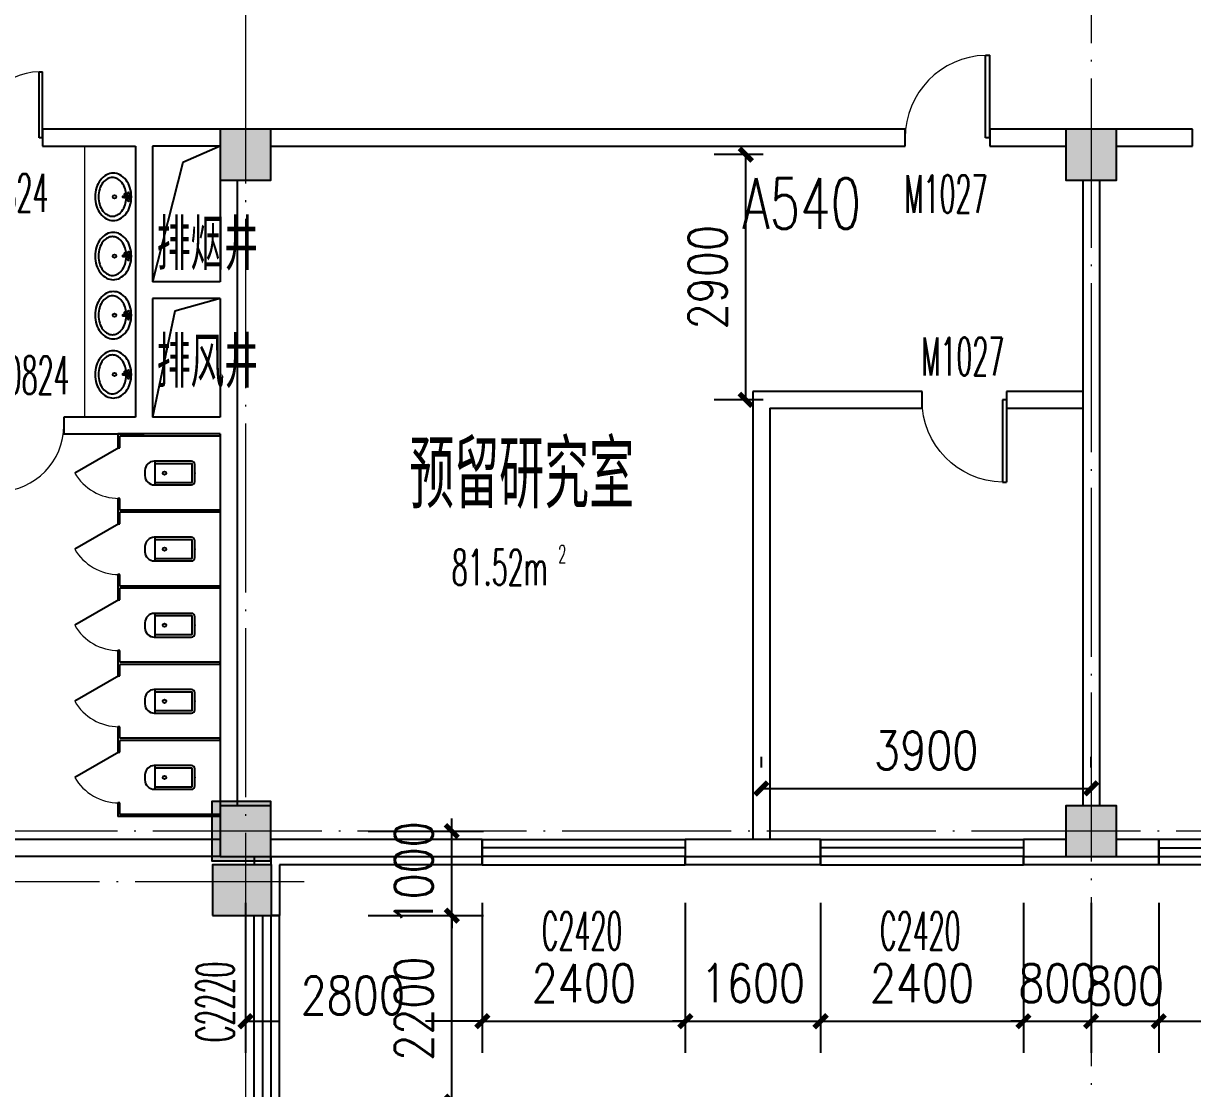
# Model space of a CAD drawing. Extents: x 1417642 to 3570900, y 124798 to 1191112.
# Drawn here: x 1464775 to 1478603, y 213787 to 226385 of the extents above; entities that cross this region are included whole.
import ezdxf

# ---------------------------------------------------------------- set-up
doc = ezdxf.new("R2010")
doc.units = 0
doc.header["$LTSCALE"] = 1000
doc.header["$MEASUREMENT"] = 0
doc.linetypes.add('DOTE', pattern=[2.42, 2, -0.2, 0.02, -0.2])
doc.layers.get('0').update_dxf_attribs({"linetype": 'CONTINUOUS'})
doc.layers.get('Defpoints').update_dxf_attribs({"linetype": 'CONTINUOUS'})
for name, color, linetype in [('colu', 2, 'CONTINUOUS'), ('COLUMN', 9, 'CONTINUOUS'), ('DOTE', 1, 'DOTE'), ('LATRINE', 6, 'CONTINUOUS'), ('LVTRY', 6, 'CONTINUOUS'), ('PUB_DIM', 3, 'CONTINUOUS'), ('PUB_HATCH', 8, 'CONTINUOUS'), ('PUB_TEXT', 40, 'CONTINUOUS'), ('SPACE', 7, 'CONTINUOUS'), ('SURFACE', 6, 'CONTINUOUS'), ('tiaozheng', 20, 'CONTINUOUS'), ('WALL', 4, 'CONTINUOUS'), ('WALL-MOVE', 6, 'CONTINUOUS'), ('WINDOW', 2, 'CONTINUOUS'), ('WINDOW_TEXT', 7, 'CONTINUOUS'), ('填充', 252, 'CONTINUOUS'), ('柱填充', 8, 'CONTINUOUS')]:
    doc.layers.add(name, color=color, linetype=linetype)
doc.styles.add('_TCH_SPACE', font='ROMANS', dxfattribs={"width": 0.7, "height": 5, "bigfont": 'Z'})
doc.styles.add('_TCH_WINDOW', font='ROMANS.shx', dxfattribs={"width": 0.7, "height": 400, "bigfont": 'Z.shx'})
doc.styles.add('DIM_FONT', font='SIMPLEX.shx', dxfattribs={"width": 0.8})
doc.styles.add('Z', font='ROMANS', dxfattribs={"width": 0.7, "bigfont": 'Z'})
doc.dimstyles.new('DIMN150', dxfattribs={"dimscale": 1.5, "dimtxt": 300, "dimasz": 100, "dimexe": 250, "dimexo": 300, "dimgap": 150, "dimtad": 1, "dimdec": 0, "dimzin": 0, "dimdsep": 46, "dimtxsty": 'DIM_FONT', "dimblk": 'ARCHTICK', "dimcen": 0.09, "dimdle": 1.5, "dimclrt": 7, "dimazin": 2, "dimtfac": 1, "dimtdec": 0, "dimtix": 1, "dimtmove": 2, "dimatfit": 3, "dimldrblk": 'ARCHTICK', "dimfxl": 1, "dimtolj": 1, "dimtzin": 0, "dimarcsym": 0})

# ---------------------------------------------------------------- blocks, each defined once
blk = doc.blocks.new('896')
at = {"layer": '柱填充'}
h = blk.add_hatch(color=256, dxfattribs=at)
h.paths.add_polyline_path([(1580873, 568265), (1580873, 568965), (1580273, 568965), (1580273, 568265)])
h.paths.add_polyline_path([(1572873, 568265), (1572873, 568965), (1572273, 568965), (1572273, 568265)])
h.paths.add_polyline_path([(1564873, 568265), (1564873, 568965), (1564273, 568965), (1564273, 568265)])
h.paths.add_polyline_path([(1556873, 568265), (1556873, 568965), (1556273, 568965), (1556273, 568265)])
h.paths.add_polyline_path([(1546873, 568265), (1546873, 568965), (1546273, 568965), (1546273, 568265)])
h.paths.add_polyline_path([(1536873, 568265), (1536873, 568965), (1536273, 568965), (1536273, 568265)])
h.paths.add_polyline_path([(1533273, 568265), (1533273, 568965), (1532673, 568965), (1532673, 568265)])
h.paths.add_polyline_path([(1523273, 568365), (1523273, 568965), (1522673, 568965), (1522673, 568365)])
h.paths.add_polyline_path([(1590123, 558965), (1589423, 558965), (1589423, 558365), (1590123, 558365)])
h.paths.add_polyline_path([(1580923, 558365), (1580923, 559065), (1580223, 559065), (1580223, 558365)])
h.paths.add_polyline_path([(1572923, 558365), (1572923, 559065), (1572223, 559065), (1572223, 558365)])
h.paths.add_polyline_path([(1564923, 558365), (1564923, 559065), (1564223, 559065), (1564223, 558365)])
h.paths.add_polyline_path([(1556923, 558365), (1556923, 559065), (1556223, 559065), (1556223, 558365)])
h.paths.add_polyline_path([(1546923, 558365), (1546923, 559065), (1546223, 559065), (1546223, 558365)])
h.paths.add_polyline_path([(1536873, 558365), (1536873, 558965), (1536273, 558965), (1536273, 558365)])
h.paths.add_polyline_path([(1533273, 558365), (1533273, 558965), (1532673, 558965), (1532673, 558365)])
h.paths.add_polyline_path([(1523372, 558965), (1522672, 558965), (1522672, 558365), (1523372, 558365)])
h.paths.add_polyline_path([(1590123, 554765), (1590123, 555365), (1589523, 555365), (1589523, 554765)])
h.paths.add_polyline_path([(1580873, 554765), (1580873, 555365), (1580273, 555365), (1580273, 554765)])
h.paths.add_polyline_path([(1572873, 554765), (1572873, 555365), (1572273, 555365), (1572273, 554765)])
h.paths.add_polyline_path([(1564873, 554765), (1564873, 555365), (1564273, 555365), (1564273, 554765)])
h.paths.add_polyline_path([(1556873, 554765), (1556873, 555365), (1556273, 555365), (1556273, 554765)])
h.paths.add_polyline_path([(1546873, 554765), (1546873, 555365), (1546273, 555365), (1546273, 554765)])
h.paths.add_polyline_path([(1536873, 554765), (1536873, 555365), (1536273, 555365), (1536273, 554765)])
h.paths.add_polyline_path([(1533273, 554765), (1533273, 555365), (1532673, 555365), (1532673, 554765)])
h.paths.add_polyline_path([(1523372, 555365), (1522672, 555365), (1522672, 554765), (1523372, 554765)])
h.paths.add_polyline_path([(1590123, 546765), (1590123, 547365), (1589523, 547365), (1589523, 546765)])
h.paths.add_polyline_path([(1580873, 546765), (1580873, 547365), (1580273, 547365), (1580273, 546765)])
h.paths.add_polyline_path([(1572873, 546765), (1572873, 547365), (1572273, 547365), (1572273, 546765)])
h.paths.add_polyline_path([(1564873, 546765), (1564873, 547365), (1564273, 547365), (1564273, 546765)])
h.paths.add_polyline_path([(1556873, 546765), (1556873, 547365), (1556273, 547365), (1556273, 546765)])
h.paths.add_polyline_path([(1546873, 546715), (1546873, 547415), (1546173, 547415), (1546173, 546715)])
h.paths.add_polyline_path([(1536973, 546715), (1536973, 547415), (1536273, 547415), (1536273, 546715)])
h.paths.add_polyline_path([(1533273, 546715), (1533273, 547415), (1532573, 547415), (1532573, 546715)])
h.paths.add_polyline_path([(1523372, 547365), (1522672, 547365), (1522672, 546765), (1523372, 546765)])
h.paths.add_polyline_path([(1546873, 539365), (1546173, 539365), (1546173, 538765), (1546873, 538765)])
h.paths.add_polyline_path([(1536973, 538715), (1536973, 539415), (1536273, 539415), (1536273, 538715)])
h.paths.add_polyline_path([(1533273, 538715), (1533273, 539415), (1532573, 539415), (1532573, 538715)])
h.paths.add_polyline_path([(1523372, 539365), (1522672, 539365), (1522672, 538765), (1523372, 538765)])
h.paths.add_polyline_path([(1546873, 531365), (1546173, 531365), (1546173, 530765), (1546873, 530765)])
h.paths.add_polyline_path([(1536973, 530715), (1536973, 531415), (1536273, 531415), (1536273, 530715)])
h.paths.add_polyline_path([(1533273, 530715), (1533273, 531415), (1532573, 531415), (1532573, 530715)])
h.paths.add_polyline_path([(1523372, 531365), (1522672, 531365), (1522672, 530765), (1523372, 530765)])
h.paths.add_polyline_path([(1546873, 523365), (1546173, 523365), (1546173, 522765), (1546873, 522765)])
h.paths.add_polyline_path([(1536973, 522715), (1536973, 523415), (1536273, 523415), (1536273, 522715)])
h.paths.add_polyline_path([(1533273, 522715), (1533273, 523415), (1532573, 523415), (1532573, 522715)])
h.paths.add_polyline_path([(1523372, 523365), (1522672, 523365), (1522672, 522765), (1523372, 522765)])
h.paths.add_polyline_path([(1546873, 515365), (1546173, 515365), (1546173, 514765), (1546873, 514765)])
h.paths.add_polyline_path([(1536973, 514715), (1536973, 515415), (1536273, 515415), (1536273, 514715)])
h.paths.add_polyline_path([(1533273, 514715), (1533273, 515415), (1532573, 515415), (1532573, 514715)])
h.paths.add_polyline_path([(1523372, 515365), (1522672, 515365), (1522672, 514765), (1523372, 514765)])
h.paths.add_polyline_path([(1546873, 507365), (1546173, 507365), (1546173, 506765), (1546873, 506765)])
h.paths.add_polyline_path([(1536973, 506715), (1536973, 507415), (1536273, 507415), (1536273, 506715)])
h.paths.add_polyline_path([(1533273, 506715), (1533273, 507415), (1532573, 507415), (1532573, 506715)])
h.paths.add_polyline_path([(1523372, 507365), (1522672, 507365), (1522672, 506765), (1523372, 506765)])
h.paths.add_polyline_path([(1546873, 499365), (1546173, 499365), (1546173, 498765), (1546873, 498765)])
h.paths.add_polyline_path([(1536973, 498715), (1536973, 499415), (1536273, 499415), (1536273, 498715)])
h.paths.add_polyline_path([(1533273, 498715), (1533273, 499415), (1532573, 499415), (1532573, 498715)])
h.paths.add_polyline_path([(1523372, 499365), (1522672, 499365), (1522672, 498765), (1523372, 498765)])
h.paths.add_polyline_path([(1546873, 490765), (1546873, 491365), (1546273, 491365), (1546273, 490765)])
h.paths.add_polyline_path([(1536873, 490765), (1536873, 491365), (1536273, 491365), (1536273, 490765)])
h.paths.add_polyline_path([(1533273, 490765), (1533273, 491365), (1532673, 491365), (1532673, 490765)])
h.paths.add_polyline_path([(1523273, 490765), (1523273, 491365), (1522673, 491365), (1522673, 490765)])
at = {"layer": 'colu'}
for points in [[(1546873, 554765), (1546873, 555365), (1546273, 555365), (1546273, 554765)], [(1556873, 554765), (1556873, 555365), (1556273, 555365), (1556273, 554765)], [(1546873, 546715), (1546873, 547415), (1546173, 547415), (1546173, 546715)], [(1556873, 546765), (1556873, 547365), (1556273, 547365), (1556273, 546765)]]:
    blk.add_lwpolyline(points, close=True, dxfattribs=at)
blk = doc.blocks.new('_ArchTick')
at = {"color": 0, "linetype": 'ByBlock', "const_width": 0.4}
blk.add_lwpolyline([(-0.5, -0.5), (0.5, 0.5)], dxfattribs=at)
blk = doc.blocks.new('*D384')
at = {"layer": 'Defpoints', "color": 0}
for p in [(1477403, 217337), (1473503, 217133), (1477403, 217133)]:
    blk.add_point(p, dxfattribs=at)
at = {"layer": 'PUB_DIM', "color": 0, "lineweight": -2}
for p, q in [((1473503, 217583), (1473503, 217712)), ((1477403, 217583), (1477403, 217712)), ((1473501, 217337), (1477405, 217337))]:
    blk.add_line(p, q, dxfattribs=at)
at = {"layer": 'PUB_DIM', "color": 0, "lineweight": -2, "xscale": 150, "yscale": 150, "zscale": 150, "rotation": 180}
blk.add_blockref('_ArchTick', (1473503, 217337), dxfattribs=at)
at = {"layer": 'PUB_DIM', "color": 0, "lineweight": -2, "xscale": 150, "yscale": 150, "zscale": 150}
blk.add_blockref('_ArchTick', (1477403, 217337), dxfattribs=at)
at = {"layer": 'PUB_DIM', "color": 7, "insert": (1475453, 217787), "char_height": 450, "attachment_point": 5, "style": 'DIM_FONT'}
blk.add_mtext('\\A1;3900', dxfattribs=at)
blk = doc.blocks.new('*D385')
at = {"layer": 'Defpoints', "color": 0}
for p in [(1473318, 224833), (1473974, 224833), (1473974, 221933)]:
    blk.add_point(p, dxfattribs=at)
at = {"layer": 'PUB_DIM', "color": 0, "lineweight": -2}
for p, q in [((1473524, 224833), (1472943, 224833)), ((1473318, 221930), (1473318, 224835)), ((1473524, 221933), (1472943, 221933))]:
    blk.add_line(p, q, dxfattribs=at)
at = {"layer": 'PUB_DIM', "color": 0, "lineweight": -2, "xscale": 150, "yscale": 150, "zscale": 150}
for p, rotation in [((1473318, 224833), 90), ((1473318, 221933), 270)]:
    blk.add_blockref('_ArchTick', p, dxfattribs=dict(at, rotation=rotation))
at = {"layer": 'PUB_DIM', "color": 7, "insert": (1472868, 223383), "char_height": 450, "attachment_point": 5, "rotation": 90, "style": 'DIM_FONT'}
blk.add_mtext('\\A1;2900', dxfattribs=at)
blk = doc.blocks.new('*D601')
at = {"layer": 'Defpoints', "color": 0}
for p in [(1468402, 215833), (1469842, 215833), (1468402, 213633)]:
    blk.add_point(p, dxfattribs=at)
at = {"layer": 'PUB_DIM', "color": 0, "lineweight": -2}
for p, q in [((1468852, 215833), (1470217, 215833)), ((1469842, 213630), (1469842, 215835)), ((1468852, 213633), (1470217, 213633))]:
    blk.add_line(p, q, dxfattribs=at)
at = {"layer": 'PUB_DIM', "color": 0, "lineweight": -2, "xscale": 150, "yscale": 150, "zscale": 150}
for p, rotation in [((1469842, 215833), 90), ((1469842, 213633), 270)]:
    blk.add_blockref('_ArchTick', p, dxfattribs=dict(at, rotation=rotation))
at = {"layer": 'PUB_DIM', "color": 7, "insert": (1469392, 214733), "char_height": 450, "attachment_point": 5, "rotation": 90, "style": 'DIM_FONT'}
blk.add_mtext('\\A1;2200', dxfattribs=at)
blk = doc.blocks.new('*D602')
at = {"layer": 'Defpoints', "color": 0}
for p in [(1468402, 216833), (1469842, 216833), (1468402, 215833)]:
    blk.add_point(p, dxfattribs=at)
at = {"layer": 'PUB_DIM', "color": 0, "lineweight": -2}
for p, q in [((1469842, 216833), (1469842, 216983)), ((1468852, 216833), (1470217, 216833)), ((1469842, 215833), (1469842, 216833)), ((1468852, 215833), (1470217, 215833)), ((1469842, 215833), (1469842, 215683))]:
    blk.add_line(p, q, dxfattribs=at)
at = {"layer": 'PUB_DIM', "color": 0, "lineweight": -2, "xscale": 150, "yscale": 150, "zscale": 150}
for p, rotation in [((1469842, 216833), 270), ((1469842, 215833), 90)]:
    blk.add_blockref('_ArchTick', p, dxfattribs=dict(at, rotation=rotation))
at = {"layer": 'PUB_DIM', "color": 7, "insert": (1469392, 216333), "char_height": 450, "attachment_point": 5, "rotation": 90, "style": 'DIM_FONT'}
blk.add_mtext('\\A1;1000', dxfattribs=at)
blk = doc.blocks.new('*D603')
at = {"layer": 'Defpoints', "color": 0}
for p in [(1467403, 216433), (1470203, 216433), (1470203, 214584)]:
    blk.add_point(p, dxfattribs=at)
at = {"layer": 'PUB_DIM', "color": 0, "lineweight": -2}
for p, q in [((1467403, 215983), (1467403, 214209)), ((1470203, 215983), (1470203, 214209)), ((1467401, 214584), (1467811, 214584)), ((1470205, 214584), (1469530, 214584))]:
    blk.add_line(p, q, dxfattribs=at)
at = {"layer": 'PUB_DIM', "color": 0, "lineweight": -2, "xscale": 150, "yscale": 150, "zscale": 150, "rotation": 180}
blk.add_blockref('_ArchTick', (1467403, 214584), dxfattribs=at)
at = {"layer": 'PUB_DIM', "color": 0, "lineweight": -2, "xscale": 150, "yscale": 150, "zscale": 150}
blk.add_blockref('_ArchTick', (1470203, 214584), dxfattribs=at)
at = {"layer": 'PUB_DIM', "color": 7, "insert": (1468671, 214889), "char_height": 450, "attachment_point": 5, "style": 'DIM_FONT'}
blk.add_mtext('\\A1;2800', dxfattribs=at)
blk = doc.blocks.new('*D604')
at = {"layer": 'Defpoints', "color": 0}
for p in [(1470203, 216433), (1472603, 216433), (1472603, 214584)]:
    blk.add_point(p, dxfattribs=at)
at = {"layer": 'PUB_DIM', "color": 0, "lineweight": -2}
for p, q in [((1470203, 215983), (1470203, 214209)), ((1472603, 215983), (1472603, 214209)), ((1470201, 214584), (1472605, 214584))]:
    blk.add_line(p, q, dxfattribs=at)
at = {"layer": 'PUB_DIM', "color": 0, "lineweight": -2, "xscale": 150, "yscale": 150, "zscale": 150, "rotation": 180}
blk.add_blockref('_ArchTick', (1470203, 214584), dxfattribs=at)
at = {"layer": 'PUB_DIM', "color": 0, "lineweight": -2, "xscale": 150, "yscale": 150, "zscale": 150}
blk.add_blockref('_ArchTick', (1472603, 214584), dxfattribs=at)
at = {"layer": 'PUB_DIM', "color": 7, "insert": (1471403, 215034), "char_height": 450, "attachment_point": 5, "style": 'DIM_FONT'}
blk.add_mtext('\\A1;2400', dxfattribs=at)
blk = doc.blocks.new('*D605')
at = {"layer": 'Defpoints', "color": 0}
for p in [(1472603, 216433), (1474203, 216433), (1474203, 214584)]:
    blk.add_point(p, dxfattribs=at)
at = {"layer": 'PUB_DIM', "color": 0, "lineweight": -2}
for p, q in [((1472603, 215983), (1472603, 214209)), ((1474203, 215983), (1474203, 214209)), ((1472603, 214584), (1472453, 214584)), ((1472603, 214584), (1474203, 214584)), ((1474203, 214584), (1474353, 214584))]:
    blk.add_line(p, q, dxfattribs=at)
at = {"layer": 'PUB_DIM', "color": 0, "lineweight": -2, "xscale": 150, "yscale": 150, "zscale": 150}
blk.add_blockref('_ArchTick', (1472603, 214584), dxfattribs=at)
at = {"layer": 'PUB_DIM', "color": 0, "lineweight": -2, "xscale": 150, "yscale": 150, "zscale": 150, "rotation": 180}
blk.add_blockref('_ArchTick', (1474203, 214584), dxfattribs=at)
at = {"layer": 'PUB_DIM', "color": 7, "insert": (1473403, 215034), "char_height": 450, "attachment_point": 5, "style": 'DIM_FONT'}
blk.add_mtext('\\A1;1600', dxfattribs=at)
blk = doc.blocks.new('*D606')
at = {"layer": 'Defpoints', "color": 0}
for p in [(1474203, 216433), (1476603, 216433), (1476603, 214584)]:
    blk.add_point(p, dxfattribs=at)
at = {"layer": 'PUB_DIM', "color": 0, "lineweight": -2}
for p, q in [((1474203, 215983), (1474203, 214209)), ((1476603, 215983), (1476603, 214209)), ((1474201, 214584), (1476605, 214584))]:
    blk.add_line(p, q, dxfattribs=at)
at = {"layer": 'PUB_DIM', "color": 0, "lineweight": -2, "xscale": 150, "yscale": 150, "zscale": 150, "rotation": 180}
blk.add_blockref('_ArchTick', (1474203, 214584), dxfattribs=at)
at = {"layer": 'PUB_DIM', "color": 0, "lineweight": -2, "xscale": 150, "yscale": 150, "zscale": 150}
blk.add_blockref('_ArchTick', (1476603, 214584), dxfattribs=at)
at = {"layer": 'PUB_DIM', "color": 7, "insert": (1475403, 215034), "char_height": 450, "attachment_point": 5, "style": 'DIM_FONT'}
blk.add_mtext('\\A1;2400', dxfattribs=at)
blk = doc.blocks.new('*D607')
at = {"layer": 'Defpoints', "color": 0}
for p in [(1476603, 216433), (1477403, 216433), (1477403, 214584)]:
    blk.add_point(p, dxfattribs=at)
at = {"layer": 'PUB_DIM', "color": 0, "lineweight": -2}
for p, q in [((1476603, 215983), (1476603, 214209)), ((1477403, 215983), (1477403, 214209)), ((1476603, 214584), (1476453, 214584)), ((1476603, 214584), (1477403, 214584)), ((1477403, 214584), (1477553, 214584))]:
    blk.add_line(p, q, dxfattribs=at)
at = {"layer": 'PUB_DIM', "color": 0, "lineweight": -2, "xscale": 150, "yscale": 150, "zscale": 150}
blk.add_blockref('_ArchTick', (1476603, 214584), dxfattribs=at)
at = {"layer": 'PUB_DIM', "color": 0, "lineweight": -2, "xscale": 150, "yscale": 150, "zscale": 150, "rotation": 180}
blk.add_blockref('_ArchTick', (1477403, 214584), dxfattribs=at)
at = {"layer": 'PUB_DIM', "color": 7, "insert": (1477003, 215034), "char_height": 450, "attachment_point": 5, "style": 'DIM_FONT'}
blk.add_mtext('\\A1;800', dxfattribs=at)
blk = doc.blocks.new('*D608')
at = {"layer": 'Defpoints', "color": 0}
for p in [(1477403, 216433), (1478203, 216433), (1478203, 214584)]:
    blk.add_point(p, dxfattribs=at)
at = {"layer": 'PUB_DIM', "color": 0, "lineweight": -2}
for p, q in [((1477403, 215983), (1477403, 214209)), ((1478203, 215983), (1478203, 214209)), ((1477401, 214584), (1478205, 214584))]:
    blk.add_line(p, q, dxfattribs=at)
at = {"layer": 'PUB_DIM', "color": 0, "lineweight": -2, "xscale": 150, "yscale": 150, "zscale": 150, "rotation": 180}
blk.add_blockref('_ArchTick', (1477403, 214584), dxfattribs=at)
at = {"layer": 'PUB_DIM', "color": 0, "lineweight": -2, "xscale": 150, "yscale": 150, "zscale": 150}
blk.add_blockref('_ArchTick', (1478203, 214584), dxfattribs=at)
at = {"layer": 'PUB_DIM', "color": 7, "insert": (1477803, 215002), "char_height": 450, "attachment_point": 5, "style": 'DIM_FONT'}
blk.add_mtext('\\A1;800', dxfattribs=at)
blk = doc.blocks.new('*D609')
at = {"layer": 'Defpoints', "color": 0}
for p in [(1478203, 216433), (1480603, 216433), (1480603, 214584)]:
    blk.add_point(p, dxfattribs=at)
at = {"layer": 'PUB_DIM', "color": 0, "lineweight": -2}
for p, q in [((1478203, 215983), (1478203, 214209)), ((1480603, 215983), (1480603, 214209)), ((1478201, 214584), (1480605, 214584))]:
    blk.add_line(p, q, dxfattribs=at)
at = {"layer": 'PUB_DIM', "color": 0, "lineweight": -2, "xscale": 150, "yscale": 150, "zscale": 150, "rotation": 180}
blk.add_blockref('_ArchTick', (1478203, 214584), dxfattribs=at)
at = {"layer": 'PUB_DIM', "color": 0, "lineweight": -2, "xscale": 150, "yscale": 150, "zscale": 150}
blk.add_blockref('_ArchTick', (1480603, 214584), dxfattribs=at)
at = {"layer": 'PUB_DIM', "color": 7, "insert": (1479403, 215034), "char_height": 450, "attachment_point": 5, "style": 'DIM_FONT'}
blk.add_mtext('\\A1;2400', dxfattribs=at)
blk = doc.blocks.new('_FZH')
blk.add_lwpolyline([(-0.5, -0.5), (0.5, -0.5), (0.5, 0.5), (-0.5, 0.5)], close=True)
at = {"layer": 'PUB_HATCH'}
blk.add_solid([(-0.5, -0.5), (0.5, -0.5), (-0.5, 0.5), (0.5, 0.5)], dxfattribs=at)
blk = doc.blocks.new('$TCHSYS$WIN2D')
for p, q in [((-0.5, 0.5), (0.5, 0.5)), ((-0.5, 0.5), (-0.5, -0.5)), ((0.5, 0.5), (0.5, -0.5)), ((0.5, 0.1667), (-0.5, 0.1667)), ((0.5, -0.1667), (-0.5, -0.1667)), ((-0.5, -0.5), (0.5, -0.5))]:
    blk.add_line(p, q)
blk = doc.blocks.new('$DorLib2D$00000001')
for p, q in [((0.45, 0.975), (0.5, 0.975)), ((0.45, 0), (0.45, 0.975)), ((0.5, 0), (0.5, 0.975)), ((0.5, 0), (0.45, 0))]:
    blk.add_line(p, q)
at = {"lineweight": 13}
blk.add_arc((0.475, 0), 0.975, 91.4693, 180, dxfattribs=at)
blk = doc.blocks.new('$lvtry$00000200')
for p, q in [((-140, -40, 0), (-140, -480, 0)), ((-110, -40, 0), (-110, -470, 0)), ((100, 0, 0), (-100, 0, 0)), ((100, -30, 0), (-100, -30, 0)), ((110, -470, 0), (110, -40, 0)), ((140, -480, 0), (140, -40, 0)), ((140, -470, 0), (-140, -470, 0)), ((-30, -590, 0), (30, -590, 0))]:
    blk.add_line(p, q)
blk.add_circle((0, -359, 0), 20)
for centre, radius, start, end in [((-100, -40, 0), 40, 90, 180), ((-100, -40, 0), 10, 90, 180), ((100, -40, 0), 40, 0, 90), ((100, -40, 0), 10, 0, 90), ((-30, -480, 0), 110, 180, 270), ((30, -480, 0), 110, 270, 0)]:
    blk.add_arc(centre, radius, start, end)
blk.add_point((0, 0))
blk = doc.blocks.new('$TCHSYS$APDOOR2D')
blk.add_line((0.5, 0), (0, 0.866))
at = {"lineweight": 13}
blk.add_arc((0.5, 0), 1, 120, 180, dxfattribs=at)
blk = doc.blocks.new('$lvtry$00000193')
for p, q in [((-17, -43, 0), (-17, -33, 0)), ((17, -43, 0), (17, -33, 0))]:
    blk.add_line(p, q)
at = {"elevation": 0}
blk.add_lwpolyline([(280, -215, 0.12431), (260, -136, 0.105707), (198, -63, 0.086941), (110, -17, 0.077137), (0, 0, 0.077137), (-110, -17, 0.086941), (-198, -63, 0.105707), (-260, -136, 0.12431), (-280, -215, 0.12431), (-260, -294, 0.105707), (-198, -367, 0.086941), (-110, -413, 0.077137), (0, -430, 0.077137), (110, -413, 0.086941), (198, -367, 0.105707), (260, -294, 0.12431)], format="xyb", close=True, dxfattribs=at)
blk.add_lwpolyline([(-25, -61, 0.056876), (-95, -75, 0.086941), (-168, -113, 0.105707), (-216, -170, 0.12431), (-230, -225, 0.12431), (-216, -280, 0.105707), (-168, -337, 0.086941), (-95, -375, 0.077137), (0, -390, 0.077137), (95, -375, 0.086941), (168, -337, 0.105707), (216, -280, 0.12431), (230, -225, 0.12431), (216, -170, 0.105707), (168, -113, 0.086941), (95, -75, 0.06676), (13, -60, 0.06676)], format="xyb", dxfattribs=at)
for centre, radius in [((0, -43, 0), 16.7), ((0, -200, 0), 20)]:
    blk.add_circle(centre, radius)
for centre, radius, start, end in [((-40, -34, 0), 10.1, 106.6096, 258.1648), ((-64, 234, 0), 259, 274.7069, 282.3732), ((-75, -213, 0), 173, 71.36, 79.1873), ((-29, -80, 0), 6.77, 155.344, 308.3224), ((-171, 19, 0), 166, 324.8411, 338.1337), ((-171, 19, 0), 170, 324.8411, 331.3523), ((-29, -80, 0), 3.37, 155.344, 308.3224), ((100, -194, 0), 170, 132.3141, 138.8253), ((100, -194, 0), 166, 125.5327, 138.8253), ((-12, -58, 0), 10.6, 201.8924, 261.774), ((0, -33, 0), 16.7, 0, 180), ((-381, -115, 0), 372, 2.3982, 6.7627), ((0, -96, 0), 9.9, 201.7837, 338.2163), ((64, 234, 0), 259, 257.6268, 265.2931), ((381, -115, 0), 372, 170.1008, 177.6018), ((75, -213, 0), 173, 100.8127, 110.4191), ((40, -34, 0), 10.1, 281.8352, 73.3904)]:
    blk.add_arc(centre, radius, start, end)
blk.add_point((0, -33, 0))

msp = doc.modelspace()

# ---------------------------------------------------------------- linework, layer by layer
at = {"layer": 'DOTE', "lineweight": 0}
for points in [[(1467403.1, 243432.7), (1467403.1, 132632.2)], [(1477403.1, 242672.6), (1477403.1, 132632.2)], [(1596566.6, 216832.7), (1432076.7, 216832.7)], [(1596566.6, 216832.7), (1432076.7, 216832.7)], [(1468096.3, 216232.7), (1432076.7, 216232.7)]]:
    msp.add_lwpolyline(points, dxfattribs=at)
at = {"layer": 'LATRINE'}
for p, q in [((1467103.1, 221529.8), (1465890.6, 221529.8)), ((1465890.6, 221529.8), (1465890.6, 221367.3)), ((1467103.1, 221504.8), (1467103.1, 221529.8)), ((1467103.1, 221504.8), (1465915.6, 221504.8)), ((1465915.6, 221367.3), (1465915.6, 221504.8)), ((1465890.6, 221367.3), (1465915.6, 221367.3)), ((1465915.6, 220767.3), (1465890.6, 220767.3)), ((1465890.6, 220767.3), (1465890.6, 220617.3)), ((1465915.6, 220629.8), (1465915.6, 220767.3)), ((1465890.6, 220617.3), (1465890.6, 220467.3)), ((1467103.1, 220629.8), (1465915.6, 220629.8)), ((1467103.1, 220604.8), (1465915.6, 220604.8)), ((1465915.6, 220467.3), (1465915.6, 220604.8)), ((1467103.1, 220604.8), (1467103.1, 220629.8)), ((1465890.6, 220467.3), (1465915.6, 220467.3)), ((1465915.6, 219867.3), (1465890.6, 219867.3)), ((1465890.6, 219867.3), (1465890.6, 219717.3)), ((1465915.6, 219729.8), (1465915.6, 219867.3)), ((1467103.1, 219729.8), (1465915.6, 219729.8)), ((1467103.1, 219704.8), (1467103.1, 219729.8)), ((1465890.6, 219717.3), (1465890.6, 219567.3)), ((1467103.1, 219704.8), (1465915.6, 219704.8)), ((1465915.6, 219567.3), (1465915.6, 219704.8)), ((1465890.6, 219567.3), (1465915.6, 219567.3)), ((1465915.6, 218967.3), (1465890.6, 218967.3)), ((1465890.6, 218967.3), (1465890.6, 218817.3)), ((1465915.6, 218829.8), (1465915.6, 218967.3)), ((1465890.6, 218817.3), (1465890.6, 218667.3)), ((1467103.1, 218829.8), (1465915.6, 218829.8)), ((1467103.1, 218804.8), (1465915.6, 218804.8)), ((1465915.6, 218667.3), (1465915.6, 218804.8)), ((1467103.1, 218804.8), (1467103.1, 218829.8)), ((1465890.6, 218667.3), (1465915.6, 218667.3)), ((1465915.6, 218067.3), (1465890.6, 218067.3)), ((1465890.6, 218067.3), (1465890.6, 217917.3)), ((1465915.6, 217929.8), (1465915.6, 218067.3)), ((1467103.1, 217929.8), (1465915.6, 217929.8)), ((1467103.1, 217904.8), (1467103.1, 217929.8)), ((1465890.6, 217917.3), (1465890.6, 217767.3)), ((1467103.1, 217904.8), (1465915.6, 217904.8)), ((1465915.6, 217767.3), (1465915.6, 217904.8)), ((1465890.6, 217767.3), (1465915.6, 217767.3)), ((1465915.6, 217167.3), (1465890.6, 217167.3)), ((1465890.6, 217167.3), (1465890.6, 217004.8)), ((1465915.6, 217029.8), (1465915.6, 217167.3)), ((1467103.1, 217004.8), (1465890.6, 217004.8)), ((1467103.1, 217029.8), (1465915.6, 217029.8))]:
    msp.add_line(p, q, dxfattribs=at)
at = {"layer": 'LATRINE', "lineweight": 0}
msp.add_lwpolyline([(1465503.1, 221729.8), (1465503.1, 224932.7)], dxfattribs=at)
at = {"layer": 'SURFACE'}
for p, q in [((1467803.1, 216432.7), (1467803.1, 216132.7)), ((1470203.1, 216432.7), (1467803.1, 216432.7)), ((1470203.1, 216432.7), (1470203.1, 216532.7)), ((1472603.1, 216432.7), (1472603.1, 216532.7)), ((1473503.1, 216432.7), (1472603.1, 216432.7)), ((1474203.1, 216432.7), (1473503.1, 216432.7)), ((1474203.1, 216432.7), (1474203.1, 216532.7)), ((1476603.1, 216432.7), (1476603.1, 216532.7)), ((1477403.1, 216432.7), (1476603.1, 216432.7)), ((1478203.1, 216432.7), (1477403.1, 216432.7)), ((1478203.1, 216432.7), (1478203.1, 216532.7)), ((1467803.1, 216132.7), (1467803.1, 215832.7)), ((1467803.1, 215832.7), (1467710.3, 215832.7))]:
    msp.add_line(p, q, dxfattribs=at)
at = {"layer": 'tiaozheng', "color": 2}
for p, q in [((1467103.1, 224932.7), (1466660.2, 224738.3)), ((1466660.2, 224738.3), (1466303.1, 223329.8)), ((1467103.1, 223129.8), (1466568.2, 222979.9)), ((1466568.2, 222979.9), (1466303.1, 221729.8))]:
    msp.add_line(p, q, dxfattribs=at)
at = {"layer": 'WALL'}
for p, q in [((1466203.1, 225132.7), (1465003.1, 225132.7)), ((1465003.1, 225132.7), (1465003.1, 224932.7)), ((1467103.1, 225132.7), (1466203.1, 225132.7)), ((1475203.1, 225132.7), (1467703.1, 225132.7)), ((1475203.1, 224932.7), (1475203.1, 225132.7)), ((1477103.1, 225132.7), (1476203.1, 225132.7)), ((1476203.1, 225132.7), (1476203.1, 224932.7)), ((1478603.1, 225132.7), (1477703.1, 225132.7)), ((1478603.1, 224932.7), (1478603.1, 225132.7)), ((1465003.1, 224932.7), (1466103.1, 224932.7)), ((1466103.1, 224932.7), (1466103.1, 223229.8)), ((1466303.1, 224932.7), (1466303.1, 223329.8)), ((1467103.1, 224932.7), (1466303.1, 224932.7)), ((1467703.1, 224932.7), (1475203.1, 224932.7)), ((1476203.1, 224932.7), (1477103.1, 224932.7)), ((1477703.1, 224932.7), (1478603.1, 224932.7)), ((1467103.1, 224532.7), (1467103.1, 223329.8)), ((1467303.1, 224532.7), (1467303.1, 223229.8)), ((1477303.1, 224532.7), (1477303.1, 221932.7)), ((1477503.1, 224532.7), (1477503.1, 221932.7)), ((1467103.1, 223329.8), (1466303.1, 223329.8)), ((1466103.1, 223229.8), (1466103.1, 221729.8)), ((1467303.1, 223229.8), (1467303.1, 221629.8)), ((1467103.1, 223129.8), (1466303.1, 223129.8)), ((1466303.1, 223129.8), (1466303.1, 221729.8)), ((1467103.1, 223129.8), (1467103.1, 221729.8)), ((1477303.1, 221932.7), (1477303.1, 217132.7)), ((1477503.1, 221932.7), (1477503.1, 217132.7)), ((1466103.1, 221729.8), (1465253.1, 221729.8)), ((1465253.1, 221729.8), (1465253.1, 221529.8)), ((1467103.1, 221729.8), (1466303.1, 221729.8)), ((1465253.1, 221529.8), (1466203.1, 221529.8)), ((1467103.1, 221529.8), (1466203.1, 221529.8)), ((1467103.1, 221529.8), (1467103.1, 217132.7)), ((1467303.1, 221629.8), (1467303.1, 217132.7)), ((1467103.1, 216732.7), (1462603.1, 216732.7)), ((1470203.1, 216732.7), (1467703.1, 216732.7)), ((1470203.1, 216532.7), (1470203.1, 216732.7)), ((1473503.1, 216732.7), (1472603.1, 216732.7)), ((1472603.1, 216732.7), (1472603.1, 216532.7)), ((1474203.1, 216732.7), (1473503.1, 216732.7)), ((1474203.1, 216532.7), (1474203.1, 216732.7)), ((1477103.1, 216732.7), (1476603.1, 216732.7)), ((1476603.1, 216732.7), (1476603.1, 216532.7)), ((1478203.1, 216732.7), (1477703.1, 216732.7)), ((1478203.1, 216532.7), (1478203.1, 216732.7)), ((1467103.1, 216532.7), (1462503.1, 216532.7)), ((1467503.1, 216532.7), (1467503.1, 216432.7)), ((1467703.1, 216532.7), (1467703.1, 216432.7)), ((1467703.1, 216532.7), (1470203.1, 216532.7)), ((1472603.1, 216532.7), (1473503.1, 216532.7)), ((1473503.1, 216532.7), (1474203.1, 216532.7)), ((1476603.1, 216532.7), (1477103.1, 216532.7)), ((1477703.1, 216532.7), (1478203.1, 216532.7))]:
    msp.add_line(p, q, dxfattribs=at)
at = {"layer": 'WALL-MOVE'}
for p, q in [((1475403.1, 222032.7), (1473403.1, 222032.7)), ((1473403.1, 222032.7), (1473403.1, 216732.7)), ((1475403.1, 221832.7), (1475403.1, 222032.7)), ((1477303.1, 222032.7), (1476403.1, 222032.7)), ((1476403.1, 222032.7), (1476403.1, 221832.7)), ((1473603.1, 221832.7), (1475403.1, 221832.7)), ((1473603.1, 221832.7), (1473603.1, 216732.7)), ((1476403.1, 221832.7), (1477303.1, 221832.7))]:
    msp.add_line(p, q, dxfattribs=at)

# ---------------------------------------------------------------- block references
at = {"layer": 'COLUMN', "lineweight": 0, "xscale": 600, "yscale": 600, "zscale": 600}
for p in [(1467403.1, 224832.7), (1477403.1, 224832.7), (1467403.1, 216832.7), (1477403.1, 216832.7)]:
    msp.add_blockref('_FZH', p, dxfattribs=at)
at = {"layer": 'COLUMN', "xscale": 700, "yscale": 600, "zscale": 600}
msp.add_blockref('_FZH', (1467360.3, 216132.7, 0), dxfattribs=at)
at = {"layer": 'LATRINE', "lineweight": 0, "xscale": 600, "yscale": 600, "zscale": 25, "rotation": 90}
for p in [(1465903.1, 221067.3), (1465903.1, 220167.3), (1465903.1, 219267.3), (1465903.1, 218367.3), (1465903.1, 217467.3)]:
    msp.add_blockref('$TCHSYS$APDOOR2D', p, dxfattribs=at)
at = {"layer": 'LVTRY', "lineweight": 0, "rotation": 270}
for name, p in [('$lvtry$00000193', (1466053.1, 224333.6)), ('$lvtry$00000193', (1466053.1, 223633.6)), ('$lvtry$00000193', (1466053.1, 222933.6)), ('$lvtry$00000193', (1466053.1, 222233.6)), ('$lvtry$00000200', (1466803.1, 221067.3)), ('$lvtry$00000200', (1466803.1, 220167.3)), ('$lvtry$00000200', (1466803.1, 219267.3)), ('$lvtry$00000200', (1466803.1, 218367.3)), ('$lvtry$00000200', (1466803.1, 217467.3))]:
    msp.add_blockref(name, p, dxfattribs=at)
at = {"layer": 'tiaozheng'}
msp.add_blockref('896', (-79169.7, -330232.4), dxfattribs=at)
at = {"layer": 'WINDOW', "lineweight": 0}
ref = msp.add_blockref('$DorLib2D$00000001', (1475703.1, 225032.7), dxfattribs=dict(at, xscale=-1000, yscale=-1000, zscale=-1000, rotation=180))
ref.add_attrib('A', 'M1027', (1475193.8, 224145.6), dxfattribs={"layer": 'WINDOW_TEXT', "lineweight": 0, "height": 446.25, "style": '_TCH_WINDOW', "width": 0.494118})
ref = msp.add_blockref('$DorLib2D$00000001', (1464603.1, 225032.7), dxfattribs=dict(at, xscale=-800, yscale=-800, zscale=-800, rotation=180))
ref.add_attrib('A', 'M0824', (1464088.6, 224158.3), dxfattribs={"layer": 'WINDOW_TEXT', "lineweight": 0, "height": 446.25, "style": '_TCH_WINDOW', "width": 0.494118})
ref = msp.add_blockref('$DorLib2D$00000001', (1475903.1, 221932.7), dxfattribs=dict(at, xscale=1000, yscale=-1000, zscale=1000))
ref.add_attrib('A', 'M1027', (1475393.8, 222222.1), dxfattribs={"layer": 'WINDOW_TEXT', "lineweight": 0, "height": 446.25, "style": '_TCH_WINDOW', "width": 0.494118})
ref = msp.add_blockref('$DorLib2D$00000001', (1464853.1, 221629.8), dxfattribs=dict(at, xscale=800, yscale=800, zscale=800, rotation=180))
ref.add_attrib('A', 'M0824', (1464338.6, 222002), dxfattribs={"layer": 'WINDOW_TEXT', "lineweight": 0, "height": 446.25, "style": '_TCH_WINDOW', "width": 0.494118})
at = {"layer": 'WINDOW', "color": 2}
ref = msp.add_blockref('$TCHSYS$WIN2D', (1471403.1, 216582.7), dxfattribs=dict(at, xscale=-2400, yscale=-300, zscale=-2400, rotation=180))
ref.add_attrib('A', 'C2420', (1470904.3, 215429.8), dxfattribs={"layer": 'WINDOW_TEXT', "color": 2, "height": 446.25, "style": '_TCH_WINDOW', "width": 0.494118})
ref = msp.add_blockref('$TCHSYS$WIN2D', (1475403.1, 216582.7), dxfattribs=dict(at, xscale=-2400, yscale=-300, zscale=-2400, rotation=180))
ref.add_attrib('A', 'C2420', (1474904.3, 215429.8), dxfattribs={"layer": 'WINDOW_TEXT', "color": 2, "height": 446.25, "style": '_TCH_WINDOW', "width": 0.494118})
ref = msp.add_blockref('$TCHSYS$WIN2D', (1479403.1, 216582.7), dxfattribs=dict(at, xscale=2400, yscale=-300, zscale=2400, rotation=180))
ref.add_attrib('A', 'C2420', (1478904.3, 215429.8), dxfattribs={"layer": 'WINDOW_TEXT', "color": 2, "height": 446.25, "style": '_TCH_WINDOW', "width": 0.494118})
ref = msp.add_blockref('$TCHSYS$WIN2D', (1467653.1, 214732.7), dxfattribs=dict(at, xscale=-2200, yscale=-300, zscale=-2200, rotation=270.0000000000036))
ref.add_attrib('A', 'C2220', (1467266.4, 214334), dxfattribs={"layer": 'WINDOW_TEXT', "color": 2, "height": 446.25, "rotation": 90, "style": '_TCH_WINDOW', "width": 0.494118})

# ---------------------------------------------------------------- texts
at = {"layer": 'PUB_TEXT', "color": 1, "lineweight": 60, "style": 'Z', "width": 0.7}
msp.add_text('A540', height=600, dxfattribs=at).set_placement((1473277.8, 223953.9))
at = {"layer": 'PUB_TEXT', "style": 'Z', "width": 0.7}
for s, p in [('排烟井', (1466352.7, 223468.1)), ('排风井', (1466352.7, 222077.7))]:
    msp.add_text(s, height=600, dxfattribs=at).set_placement(p)
at = {"layer": 'SPACE', "style": '_TCH_SPACE', "width": 0.525}
for s, height, p in [('81.52m', 420, (1469841.1, 219741.5)), ('2', 210, (1471101.1, 220004))]:
    msp.add_text(s, height=height, dxfattribs=at).set_placement(p)
at = {"layer": '填充', "insert": (1470668, 221447.9), "char_height": 600, "width": 2747.49, "attachment_point": 2, "style": '_TCH_WINDOW'}
msp.add_mtext('{\\H1.333x;\\C3;预留研究室}', dxfattribs=at)

# ---------------------------------------------------------------- dimensions: what is measured, and where the dimension line sits
at = {"layer": 'PUB_DIM'}
for p1, p2, distance, picture, middle in [((1473973.7, 221932.7), (1473973.7, 224832.7), 656, '*D385', (1472867.7, 223382.7)), ((1473503.1, 217132.7), (1477403.1, 217132.7), 204.2, '*D384', (1475453.1, 217786.9)), ((1468401.9, 215832.7), (1468401.9, 216832.7), -1440, '*D602', (1469391.9, 216332.7)), ((1470203.1, 216432.7), (1472603.1, 216432.7), -1848.8, '*D604', (1471403.1, 215033.9)), ((1472603.1, 216432.7), (1474203.1, 216432.7), -1848.8, '*D605', (1473403.1, 215033.9)), ((1474203.1, 216432.7), (1476603.1, 216432.7), -1848.8, '*D606', (1475403.1, 215033.9)), ((1476603.1, 216432.7), (1477403.1, 216432.7), -1848.8, '*D607', (1477003.1, 215033.9)), ((1478203.1, 216432.7), (1480603.1, 216432.7), -1848.8, '*D609', (1479403.1, 215033.9)), ((1468401.9, 213632.7), (1468401.9, 215832.7), -1440, '*D601', (1469391.9, 214732.7))]:
    dim = msp.add_aligned_dim(p1=p1, p2=p2, distance=distance, dimstyle='DIMN150', dxfattribs=at)
    dim.commit()
    dim.dimension.update_dxf_attribs({"geometry": picture, "text_midpoint": middle})
for base, p1, p2, picture, middle in [((1470203.1, 214583.9), (1467403.1, 216432.7), (1470203.1, 216432.7), '*D603', (1468670.8, 214888.6)), ((1478203.1, 214583.9), (1477403.1, 216432.7), (1478203.1, 216432.7), '*D608', (1477803.1, 215002.4))]:
    dim = msp.add_linear_dim(base=base, p1=p1, p2=p2, angle=0, dimstyle='DIMN150', dxfattribs=at)
    dim.commit()
    dim.dimension.update_dxf_attribs({"geometry": picture, "text_midpoint": middle, "dimtype": 129})

doc.saveas('drawing.dxf')
